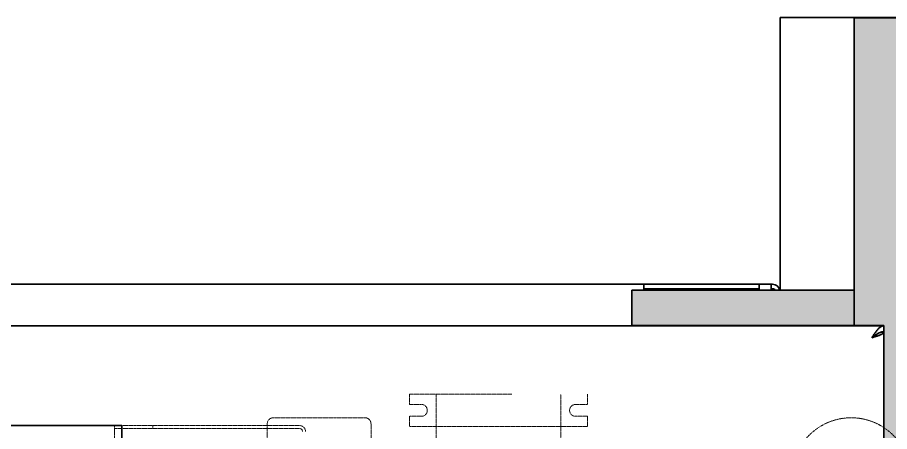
# Model space of a CAD drawing. Header units: millimetres. Extents: x -116965 to 323937, y 291661 to 566926.
# Drawn here: x -19214.6 to -18920.3, y 315265.5 to 315405.2 of the extents above; entities that cross this region are included whole.
import ezdxf

# ---------------------------------------------------------------- set-up
doc = ezdxf.new("R2010")
doc.units = ezdxf.units.MM
doc.linetypes.add('DASHED', pattern=[0.75, 0.5, -0.25])
doc.layers.get('0').update_dxf_attribs({"lineweight": 18})
for name, color, linetype, lineweight in [('Hatch', 7, 'Continuous', 9), ('Hidden Edges(Schneider)', 7, 'DASHED', 18), ('Sketch Geometry(Schneider)', 7, 'Continuous', 35), ('Visible Edges(Schneider)', 7, 'Continuous', 35)]:
    doc.layers.add(name, color=color, linetype=linetype, lineweight=lineweight)

msp = doc.modelspace()

# ---------------------------------------------------------------- hatches: boundary and pattern name
at = {"layer": 'Hatch'}
msp.add_hatch(color=256, dxfattribs=at).paths.add_polyline_path([(-18914.251709, 315055.139416), (-18932.304409, 315055.139416), (-18932.304409, 315108.121115), (-18922.307308, 315108.121115), (-18922.307308, 315301.238398), (-19007.293899, 315301.238398), (-19007.293899, 315313.195554), (-18932.304409, 315313.195554), (-18932.304409, 315405.07949), (-18914.251709, 315405.07949)])

# ---------------------------------------------------------------- linework, layer by layer
for p, q in [((-18932.304409, 315405.07949), (-18914.251709, 315405.07949)), ((-18932.304409, 315313.195554), (-18932.304409, 315405.07949)), ((-19007.293899, 315313.195554), (-18932.304409, 315313.195554)), ((-19007.293899, 315301.238398), (-19007.293899, 315313.195554)), ((-18922.307308, 315301.238398), (-19007.293899, 315301.238398)), ((-18922.307308, 315108.121115), (-18922.307308, 315301.238398))]:
    msp.add_line(p, q)
at = {"layer": 'Hidden Edges(Schneider)', "ltscale": 0.120735}
msp.add_line((-19082.298825, 315278.175477), (-19047.798825, 315278.175477), dxfattribs=at)
at = {"layer": 'Hidden Edges(Schneider)', "ltscale": 0.014367}
for p, q in [((-19082.298825, 315274.675478), (-19082.298825, 315278.175477)), ((-19022.298825, 315278.175477), (-19022.298825, 315274.675477)), ((-19082.298825, 315267.175478), (-19082.298825, 315270.675478)), ((-19022.298825, 315270.675477), (-19022.298825, 315267.175477))]:
    msp.add_line(p, q, dxfattribs=at)
at = {"layer": 'Hidden Edges(Schneider)', "ltscale": 0.045367}
for p, q in [((-19073.298825, 315278.175477), (-19073.298825, 315267.175478)), ((-19031.298825, 315267.175477), (-19031.298825, 315278.175477))]:
    msp.add_line(p, q, dxfattribs=at)
at = {"layer": 'Hidden Edges(Schneider)', "ltscale": 0.016433}
for p, q in [((-19082.298825, 315274.675478), (-19078.298825, 315274.675478)), ((-19026.298825, 315274.675477), (-19022.298825, 315274.675477)), ((-19078.298825, 315270.675478), (-19082.298825, 315270.675478)), ((-19022.298825, 315270.675477), (-19026.298825, 315270.675477))]:
    msp.add_line(p, q, dxfattribs=at)
at = {"layer": 'Hidden Edges(Schneider)', "ltscale": 0.16273}
msp.add_line((-19097.298825, 315270.175478), (-19128.298825, 315270.175478), dxfattribs=at)
at = {"layer": 'Hidden Edges(Schneider)', "ltscale": 0.131234}
for p, q in [((-19119.376161, 315267.525484), (-19181.876161, 315267.525484)), ((-19181.876161, 315266.525484), (-19119.376161, 315266.525484))]:
    msp.add_line(p, q, dxfattribs=at)
at = {"layer": 'Hidden Edges(Schneider)', "ltscale": 0.012885}
msp.add_line((-19181.876161, 315265.525484), (-19181.876161, 315267.525484), dxfattribs=at)
at = {"layer": 'Hidden Edges(Schneider)', "ltscale": 0.004033}
msp.add_line((-19168.876161, 315266.525484), (-19168.876161, 315267.525484), dxfattribs=at)
at = {"layer": 'Hidden Edges(Schneider)', "ltscale": 0.148422}
msp.add_line((-19130.298825, 315232.175478), (-19130.298825, 315268.175478), dxfattribs=at)
at = {"layer": 'Hidden Edges(Schneider)', "ltscale": 0.072943}
msp.add_line((-19095.298825, 315268.175478), (-19095.298825, 315260.175478), dxfattribs=at)
at = {"layer": 'Hidden Edges(Schneider)', "ltscale": 0.15748}
msp.add_line((-19022.298825, 315267.175477), (-19082.298825, 315267.175478), dxfattribs=at)
at = {"layer": 'Hidden Edges(Schneider)', "ltscale": 0.118985}
for p, q in [((-19073.298825, 315267.175478), (-19073.298825, 315233.175478)), ((-19031.298825, 315233.175478), (-19031.298825, 315267.175477))]:
    msp.add_line(p, q, dxfattribs=at)
at = {"layer": 'Hidden Edges(Schneider)', "ltscale": 0.142782}
msp.add_line((-19181.876161, 315265.525484), (-19181.876161, 315129.525484), dxfattribs=at)
at = {"layer": 'Hidden Edges(Schneider)', "ltscale": 0.146589}
msp.add_circle((-18933.298825, 315250.175478), 20, dxfattribs=at)
at = {"layer": 'Hidden Edges(Schneider)', "ltscale": 0.025871}
for centre, start, end in [((-19078.298825, 315272.675478), 269.99999998, 89.99999998), ((-19026.298825, 315272.675477), 89.99999998, 269.99999998)]:
    msp.add_arc(centre, 2, start, end, dxfattribs=at)
at = {"layer": 'Hidden Edges(Schneider)', "ltscale": 0.012885}
for centre, start, end in [((-19128.298825, 315268.175478), 90, 180), ((-19097.298825, 315268.175478), 0, 90), ((-19119.376161, 315265.525484), 0, 89.99999998)]:
    msp.add_arc(centre, 2, start, end, dxfattribs=at)
at = {"layer": 'Hidden Edges(Schneider)', "ltscale": 0.006393}
msp.add_arc((-19119.376161, 315265.525484), 1, 0, 89.99999998, dxfattribs=at)
at = {"layer": 'Sketch Geometry(Schneider)'}
for p, q in [((-18932.304409, 315313.195554), (-18932.304409, 315405.07949)), ((-18932.304409, 315405.07949), (-18914.251709, 315405.07949)), ((-19007.293899, 315301.238398), (-19007.293899, 315313.195554)), ((-19007.293899, 315313.195554), (-18932.304409, 315313.195554)), ((-18922.307308, 315301.238398), (-19007.293899, 315301.238398)), ((-18922.307308, 315108.121115), (-18922.307308, 315301.238398)), ((-19336.397195, 315267.524773), (-19179.376148, 315267.524773)), ((-19179.376148, 315267.524773), (-19179.376148, 315127.525451))]:
    msp.add_line(p, q, dxfattribs=at)
at = {"layer": 'Visible Edges(Schneider)'}
for p, q in [((-18957.298825, 315405.175478), (-18953.298825, 315405.175478)), ((-18957.298825, 315313.175478), (-18957.298825, 315405.175478)), ((-18932.298825, 315405.175478), (-18953.298825, 315405.175478)), ((-18932.298825, 315405.175478), (-18914.298825, 315405.175478)), ((-18932.298825, 315301.175478), (-18932.298825, 315405.175478)), ((-19003.298825, 315315.175478), (-19509.298825, 315315.175478)), ((-19007.298825, 315301.175478), (-19007.298825, 315313.175478)), ((-19007.298825, 315313.175478), (-18932.298825, 315313.175478)), ((-18964.298825, 315315.175478), (-19003.298825, 315315.175478)), ((-19003.298825, 315315.175478), (-19003.298825, 315313.175478)), ((-18964.298825, 315313.675478), (-19003.298825, 315313.675478)), ((-18960.298825, 315315.175478), (-18964.298825, 315315.175478)), ((-18964.298825, 315313.175478), (-18964.298825, 315315.175478)), ((-18960.298825, 315315.175478), (-18960.298825, 315313.175478)), ((-18959.798825, 315315.175478), (-18960.298825, 315315.175478)), ((-18960.298825, 315313.675478), (-18959.798825, 315313.675478)), ((-18932.298825, 315313.175478), (-18932.298825, 315301.175478)), ((-19592.298825, 315301.175478), (-18922.298825, 315301.175478)), ((-18922.298824, 315301.175481), (-18922.298824, 315299.175474)), ((-18922.298825, 315299.075478), (-18923.107486, 315299.075478)), ((-18922.298825, 315299.075478), (-18922.298825, 315110.275478))]:
    msp.add_line(p, q, dxfattribs=at)
at = {"layer": 'Visible Edges(Schneider)', "flags": 128}
for points in [[(-18926.29883, 315297.175485), (-18926.131861, 315297.437536), (-18925.965044, 315297.69827), (-18925.798179, 315297.956831), (-18925.631162, 315298.212263), (-18925.464288, 315298.463022), (-18925.297472, 315298.708173), (-18925.130522, 315298.946935), (-18924.963695, 315299.177915), (-18924.797317, 315299.399721), (-18924.631225, 315299.611684), (-18924.465229, 315299.813158), (-18924.299166, 315300.00353), (-18924.132845, 315300.182134), (-18923.966104, 315300.348302), (-18923.799173, 315300.501062), (-18923.632509, 315300.639307), (-18923.465959, 315300.762636), (-18923.299333, 315300.870687), (-18923.132459, 315300.963041), (-18922.965547, 315301.039163), (-18922.798902, 315301.098596), (-18922.632362, 315301.141225), (-18922.465727, 315301.166898), (-18922.298824, 315301.175481)], [(-18922.298824, 315299.175474), (-18922.46606, 315299.171163), (-18922.633039, 315299.158269), (-18922.799951, 315299.136869), (-18922.966959, 315299.107038), (-18923.134243, 315299.068815), (-18923.301126, 315299.022543), (-18923.467371, 315298.968584), (-18923.633158, 315298.907148), (-18923.798649, 315298.838483), (-18923.964035, 315298.762857), (-18924.129488, 315298.680517), (-18924.29517, 315298.591692), (-18924.461271, 315298.496648), (-18924.627954, 315298.395616), (-18924.795229, 315298.288957), (-18924.962312, 315298.177644), (-18925.129244, 315298.062116), (-18925.296203, 315297.942754), (-18925.463363, 315297.81994), (-18925.630657, 315297.694246), (-18925.797683, 315297.56653), (-18925.964605, 315297.437212), (-18926.131584, 315297.30673), (-18926.29883, 315297.175485)], [(-18922.298824, 315299.075471), (-18922.307417, 315298.996164), (-18922.333147, 315298.916914), (-18922.375919, 315298.837606), (-18922.435524, 315298.758337), (-18922.511513, 315298.679258), (-18922.603552, 315298.600275), (-18922.711317, 315298.521329), (-18922.834474, 315298.442289), (-18922.97269, 315298.363115), (-18923.125374, 315298.283826), (-18923.291313, 315298.20471), (-18923.469831, 315298.125726), (-18923.660328, 315298.046762), (-18923.862173, 315297.96776), (-18924.074775, 315297.888624), (-18924.297382, 315297.809316), (-18924.528372, 315297.730085), (-18924.766781, 315297.650911), (-18925.011846, 315297.571699), (-18925.262758, 315297.492391), (-18925.517952, 315297.413141), (-18925.776254, 315297.333948), (-18926.036817, 315297.254755), (-18926.29883, 315297.175485)], [(-18926.29883, 315297.175485), (-18926.212589, 315297.227651), (-18926.126673, 315297.279722), (-18926.041214, 315297.331716), (-18925.956308, 315297.383653), (-18925.872089, 315297.435552), (-18925.788671, 315297.487451), (-18925.706159, 315297.539369), (-18925.624677, 315297.591325), (-18925.544349, 315297.643358), (-18925.46528, 315297.695467), (-18925.387613, 315297.747671), (-18925.311758, 315297.799799), (-18925.237867, 315297.851831), (-18925.166027, 315297.903806), (-18925.096342, 315297.955724), (-18925.028888, 315298.007623), (-18924.963781, 315298.059522), (-18924.901096, 315298.111459), (-18924.840929, 315298.163435), (-18924.783375, 315298.215505), (-18924.728519, 315298.267652), (-18924.676544, 315298.319856), (-18924.627659, 315298.371984), (-18924.581911, 315298.424074)]]:
    msp.add_lwpolyline(points, dxfattribs=at)
at = {"layer": 'Visible Edges(Schneider)'}
for radius, start in [(2.5, 11.53695903), (1, 30)]:
    msp.add_arc((-18959.798825, 315312.675478), radius, start, 90, dxfattribs=at)

doc.saveas('drawing.dxf')
